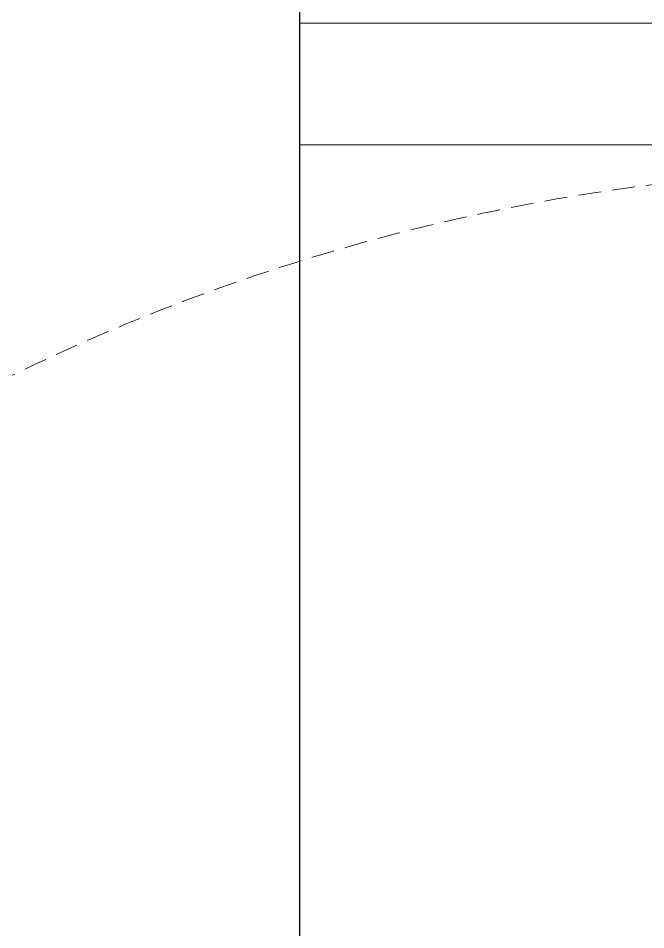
# Model space of a CAD drawing. Header units: millimetres. Extents: x 0 to 145404, y 0 to 194550.
# Drawn here: x 94360 to 94617.7, y 160933.9 to 161308.1 of the extents above; entities that cross this region are included whole.
import ezdxf

# ---------------------------------------------------------------- set-up
doc = ezdxf.new("R2010")
doc.units = ezdxf.units.MM
doc.linetypes.add('HIDDEN2', pattern=[0.1875, 0.125, -0.0625])
for name, color, linetype, lineweight in [('АР - детали окон', 152, 'Continuous', 0), ('АР - Наружная стена', 144, 'Continuous', 30), ('АР - Окна', 150, 'Continuous', 9), ('АР - окна - открывание', 251, 'Continuous', 5), ('АР - панель 400', 151, 'Continuous', 30)]:
    doc.layers.add(name, color=color, linetype=linetype, lineweight=lineweight)

# ---------------------------------------------------------------- blocks, each defined once
blk = doc.blocks.new('блок балконный дверной с проходом 750мм')
at = {"layer": 'АР - детали окон', "color": 251}
blk.add_lwpolyline([(-950.000098820652, 79.99791722252277), (-900.000098820652, 79.99791722252277), (-900.000098820652, 149.9979172225228), (-50.00009882065217, 149.9979172225228), (-50.00009882065217, 79.99791722252277), (-9.882065216970659e-05, 79.99791722252277), (-9.882065216970659e-05, -250.0020827774772), (-950.000098820652, -250.0020827774771)], close=True, dxfattribs=at)
at = {"layer": 'АР - окна - открывание', "color": 252, "linetype": 'HIDDEN2', "lineweight": 0, "ltscale": 75}
blk.add_arc((-50.5144568612377, -0.0003663423633781804), 839.7754183786165, 180, 270, dxfattribs=at)
blk = doc.blocks.new('*U94')
at = {"layer": 'АР - детали окон', "color": 251}
blk.add_lwpolyline([(949.9999999826541, 329.9999995769566), (0, 329.9999995769566), (0, -1.269226076657973e-17), (50, -1.269226076657973e-17), (50, -69.99999999999999), (899.9999999826541, -69.99999999999999), (899.9999999826541, -1.269226076657973e-17), (949.9999999826541, -1.269226076657973e-17), (949.9999999826541, 239.9999995769566)], close=True, dxfattribs=at)
blk = doc.blocks.new('Квартира 1С 3800 тип 4')
at = {"layer": 'АР - Наружная стена'}
blk.add_lwpolyline([(-7150.000000027008, 0), (-7150.000000027008, 4000), (-6750.000000027008, 4000), (-6750.000000027008, 0)], close=True, dxfattribs=at)
at = {"layer": 'АР - Окна', "xscale": -1, "rotation": 90}
blk.add_blockref('блок балконный дверной с проходом 750мм', (-7000.002082805149, 809.9999011959881), dxfattribs=at)
at = {"layer": 'АР - панель 400', "xscale": -1, "rotation": 270}
blk.add_blockref('*U94', (-7080.000095350668, 1710.000000016764), dxfattribs=at)
blk = doc.blocks.new('V_Section_1')
blk.add_blockref('Квартира 1С 3800 тип 4', (7150.000000037253, -21149.99999976531))

msp = doc.modelspace()

# ---------------------------------------------------------------- block references
at = {"xscale": -1}
msp.add_blockref('V_Section_1', (94875.46005912252, 180696.1136985498), dxfattribs=at)

doc.saveas('drawing.dxf')
